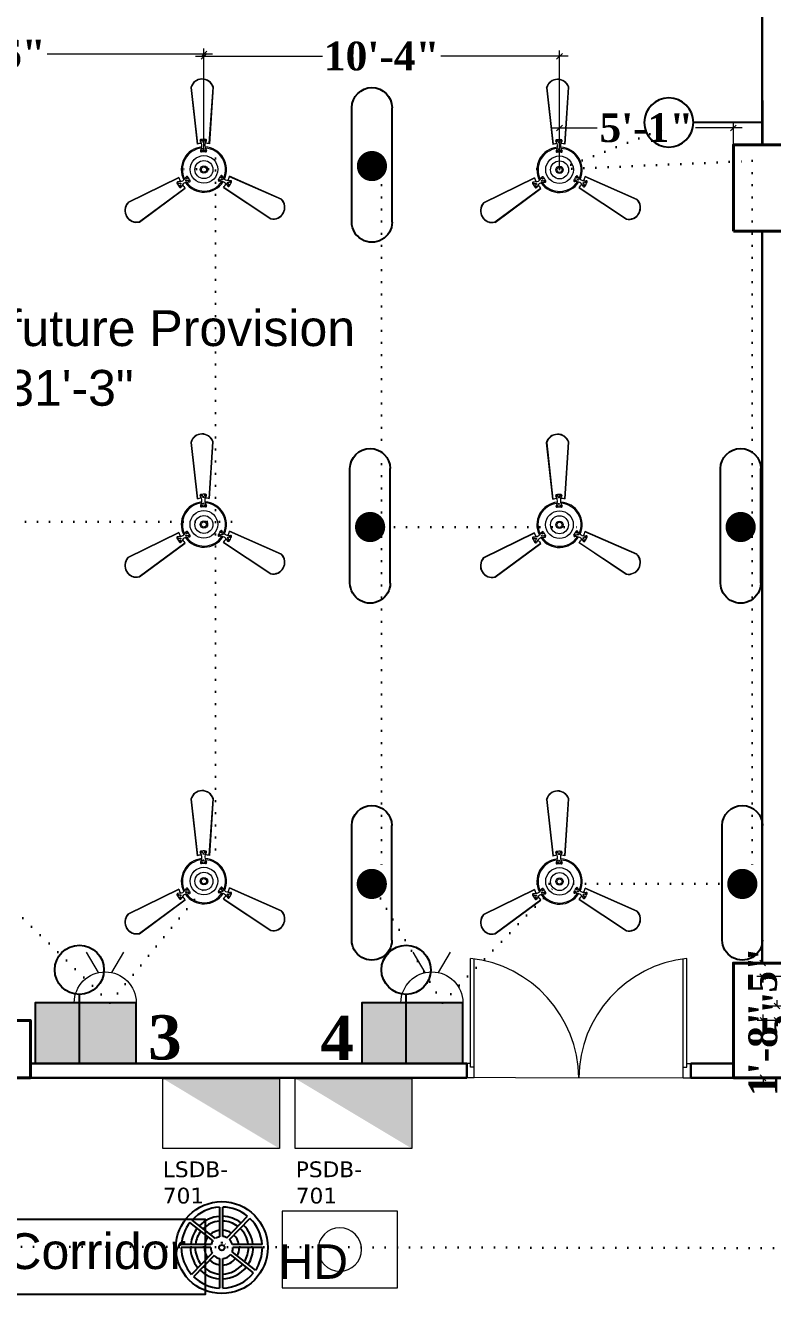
# Model space of a CAD drawing. Header units: inches. Extents: x -12 to 20935469, y -1604 to 24729220.
# Drawn here: x 20824515.2 to 20824775.3, y 24647863.6 to 24648312.6 of the extents above; entities that cross this region are included whole.
import ezdxf

# ---------------------------------------------------------------- set-up
doc = ezdxf.new("R2010")
doc.units = ezdxf.units.IN
doc.header["$LTSCALE"] = 0.03
doc.header["$MEASUREMENT"] = 0
doc.header["$PDMODE"] = 32
doc.header["$PDSIZE"] = 15
doc.linetypes.add('ACAD_ISO02W100', pattern=[15, 12, -3])
doc.linetypes.add('DOT', pattern=[0.25, 0, -0.25])
for name, color, linetype, lineweight in [('0-elect.fixture-3 fan', 200, 'Continuous', 20), ('2', 7, 'Continuous', 9), ('CL BOX', 90, 'ACAD_ISO02W100', 0), ('column', 1, 'Continuous', 40), ('Dimiention', 75, 'Continuous', 18), ('Door', 7, 'Continuous', 18), ('E-CF', 4, 'Continuous', 30), ('line', 7, 'Continuous', 9), ('Main Wall', 7, 'Continuous', 30), ('TU TEXT', 251, 'Continuous', 13), ('wind.', 150, 'Continuous', 20)]:
    doc.layers.add(name, color=color, linetype=linetype, lineweight=lineweight)
for name, color, linetype in [('DIM TEXT 2025', 7, 'Continuous'), ('H', 154, 'Continuous'), ('heat detactor', 8, 'Continuous'), ('SB TEXT', 215, 'DOT'), ('TEXT', 7, 'Continuous'), ('w', 188, 'DOT')]:
    doc.layers.add(name, color=color, linetype=linetype)
doc.styles.add('2', font='swisscl.ttf')
doc.styles.add('RomanS', font='arial.ttf', dxfattribs={"height": 12})
doc.styles.get("Standard").update_dxf_attribs({"font": 'timesbd.ttf'})
doc.dimstyles.new('arch grid', dxfattribs={"dimtxt": 250, "dimasz": 100, "dimexe": 10, "dimexo": 10, "dimgap": 0.09, "dimtad": 0, "dimdec": 0, "dimzin": 0, "dimdsep": 46, "dimtxsty": 'Standard', "dimblk": 'DOT', "dimcen": 50, "dimdle": 50, "dimclrd": 256, "dimclre": 256, "dimadec": 0, "dimazin": 0, "dimtfac": 1, "dimtdec": 0, "dimtofl": 0, "dimtmove": 0, "dimatfit": 3, "dimldrblk": 'DOT', "dimfxl": 200, "dimfxlon": 1, "dimtolj": 1, "dimtzin": 0, "dimlwd": -1, "dimlwe": -1, "dimarcsym": 1})
doc.dimstyles.new('Standard 8', dxfattribs={"dimtxt": 7, "dimasz": 2, "dimexe": 2, "dimexo": 2, "dimgap": 2, "dimtad": 0, "dimdec": 0, "dimzin": 3, "dimdsep": 46, "dimlunit": 4, "dimtxsty": 'Standard', "dimblk": 'OBLIQUE', "dimcen": 3, "dimdle": 3, "dimclrd": 256, "dimclre": 256, "dimclrt": 256, "dimadec": 0, "dimazin": 0, "dimtfac": 1, "dimtdec": 0, "dimtix": 1, "dimtofl": 0, "dimtmove": 0, "dimatfit": 0, "dimldrblk": 'OBLIQUE', "dimfxl": 1, "dimtolj": 1, "dimtzin": 0, "dimlwd": -1, "dimlwe": -1, "dimarcsym": 0})

# ---------------------------------------------------------------- blocks, each defined once
blk = doc.blocks.new('E-CF')
at = {"layer": '0-elect.fixture-3 fan', "color": 230, "linetype": 'ByBlock', "lineweight": 13, "ltscale": 5}
for p, q in [((-1.45, 6.53), (-2.38, 20.87)), ((-1.35, 6.55), (-2.29, 20.85)), ((3.24, 20.73), (1.65, 6.48)), ((3.34, 20.73), (1.74, 6.45)), ((-19.63, -7.46), (-6.46, -1.71)), ((-19.57, -7.54), (-6.43, -1.8)), ((6.34, -2.1), (19.2, -8.44)), ((6.37, -2.01), (19.25, -8.36)), ((-4.99, -4.44), (-16.92, -12.4)), ((-4.93, -4.51), (-16.88, -12.49)), ((16.28, -13.26), (4.71, -4.73)), ((16.32, -13.17), (4.78, -4.66))]:
    blk.add_line(p, q, dxfattribs=at)
at = {"layer": '0-elect.fixture-3 fan', "color": 232, "linetype": 'ByBlock', "lineweight": 13, "ltscale": 5}
for p, q in [((-0.33, 6.68), (-0.62, 7.28)), ((-0.29, 7.46), (-0.15, 7.2)), ((-0.02, 6.87), (0.23, 7.01)), ((0.48, 7.43), (0.62, 7.18)), ((0.63, 6.66), (0.96, 7.25)), ((-0.35, 5.43), (-0.66, 4.81)), ((-0.35, 4.97), (-0.22, 4.72)), ((0.04, 5.2), (0.29, 5.33)), ((0.42, 4.9), (0.56, 4.65)), ((0.6, 5.41), (0.87, 4.78)), ((-6.08, -2.77), (-6.75, -2.79)), ((-6.68, -3.29), (-6.53, -3.05)), ((-4.99, -2.18), (-4.57, -1.62)), ((-4.52, -2.55), (-4.76, -2.41)), ((-4.53, -3.01), (-3.84, -2.97)), ((-4.46, -2.08), (-4.31, -1.83)), ((-4.13, -2.78), (-3.98, -2.54)), ((4.38, -3.22), (3.69, -3.14)), ((4.03, -2.81), (3.74, -2.8)), ((4.47, -2.17), (4.18, -2.17)), ((4.47, -2.63), (4.47, -2.91)), ((4.87, -2.41), (4.49, -1.83)), ((5.94, -3.05), (6.61, -3.1)), ((-6.31, -3.97), (-6.16, -3.73)), ((-5.94, -3.44), (-6.18, -3.29)), ((-5.62, -3.61), (-6, -4.17)), ((5.44, -3.87), (5.79, -4.45)), ((6.19, -4.13), (5.9, -4.12)), ((5.95, -3.42), (5.94, -3.7)), ((6.6, -3.47), (6.31, -3.46))]:
    blk.add_line(p, q, dxfattribs=at)
at = {"layer": '0-elect.fixture-3 fan', "color": 5, "lineweight": 13}
blk.add_line((0, 0), (0, 0), dxfattribs=at)
at = {"layer": '0-elect.fixture-3 fan', "color": 230, "linetype": 'ByBlock', "lineweight": 13, "ltscale": 5, "extrusion": (0, 0, -1)}
for centre, major_axis, start_param, end_param in [((0.46, 19.91), (-2.12, 2.12), 5.823867, 8.359631), ((0.46, 19.91), (-2.05, 2.05), 5.830329, 8.353169), ((0, 0), (4.72, 4.72), -1.003222, -0.833722), ((0, 0), (4.72, 4.72), -0.690743, -0.521244), ((0, 0), (-4.05, 4.05), 5.068563, 7.021343), ((0, 0), (-3.85, 3.85), 5.085186, 7.003917), ((0, 0), (-4.05, 4.05), 0.879773, 2.832553), ((0, 0), (-3.85, 3.85), 0.896396, 2.815126), ((0, 0), (-4.72, 4.72), 5.068843, 5.238343), ((0, 0), (4.05, 4.05), 1.403372, 3.356151), ((0, 0), (-3.85, 3.85), 2.990791, 4.909522), ((0, 0), (-4.72, 4.72), 2.66197, 2.831469), ((0, 0), (4.72, 4.72), 3.185569, 3.355068), ((0, 0), (4.72, 4.72), 1.403652, 1.573151), ((-17.47, -9.55), (-2.12, 2.12), 3.729471, 6.265236), ((-17.47, -9.55), (-2.05, 2.05), 3.735934, 6.258773), ((17, -10.35), (-2.12, 2.12), 1.635076, 4.170841), ((17, -10.35), (2.05, 2.05), 0.070743, 2.593582)]:
    blk.add_ellipse(centre, major_axis=major_axis, ratio=1, start_param=start_param, end_param=end_param, dxfattribs=at)
at = {"layer": '0-elect.fixture-3 fan', "color": 232, "linetype": 'ByBlock', "lineweight": 13, "ltscale": 5, "extrusion": (0, 0, -1)}
for centre, major_axis, start_param, end_param in [((-0.41, 7.39), (-0.169, 0.169), 5.038692, 7.013305), ((0, 0), (5.4, 5.4), -0.840677, -0.683789), ((-0.22, 7.33), (0.101, 0.101), 3.926991, 10.210176), ((-2.18, 6.1), (-1.37, 1.37), 2.052913, 2.705807), ((0.11, 6.94), (0.101, 0.101), 3.926991, 10.210176), ((0.55, 7.31), (0.101, 0.101), 3.926991, 10.210176), ((2.58, 5.99), (1.46, 1.46), 3.643048, 4.257264), ((0.75, 7.36), (-0.169, 0.169), 0.887007, 2.86162), ((-0.44, 4.71), (0.169, 0.169), 2.26283, 4.381754), ((-0.28, 4.84), (0.101, 0.101), 3.926991, 10.210176), ((0, 0), (3.17, 3.17), -0.878763, -0.645703), ((0.17, 5.27), (0.101, 0.101), 3.926991, 10.210176), ((0.49, 4.78), (0.101, 0.101), 3.926991, 10.210176), ((0.66, 4.68), (0.169, 0.169), 0.376965, 2.49589), ((-6.75, -3.02), (0.169, 0.169), 3.505001, 5.479614), ((0, 0), (-5.4, 5.4), 4.91891, 5.075797), ((-6.6, -3.17), (0.101, 0.101), 3.926991, 10.210176), ((-6.06, -3.36), (0.101, 0.101), 3.926991, 10.210176), ((-6.47, -0.75), (1.46, 1.46), 1.548653, 2.162869), ((-4.19, -4.93), (-1.37, 1.37), 6.241703, 6.894597), ((-4.64, -2.48), (-0.101, 0.101), 5.497787, 11.780972), ((-4.38, -1.76), (-0.169, 0.169), 6.136552, 8.255476), ((-4.38, -1.96), (-0.101, 0.101), 5.497787, 11.780972), ((-4.05, -2.66), (0.101, 0.101), 3.926991, 10.210176), ((0, 0), (-3.17, 3.17), 4.880824, 5.113884), ((-3.86, -2.73), (0.169, 0.169), 0.168435, 2.287359), ((3.72, -2.9), (0.169, 0.169), 2.471361, 4.590285), ((0, 0), (-3.17, 3.17), 2.786429, 3.019489), ((3.89, -2.81), (0.101, 0.101), 3.926991, 10.210176), ((4.29, -1.97), (-0.169, 0.169), 5.928021, 8.046946), ((4.33, -2.17), (0.101, 0.101), 3.926991, 10.210176), ((4.47, -2.77), (0.101, 0.101), 3.926991, 10.210176), ((3.89, -5.22), (-1.46, 1.46), 1.025054, 1.63927), ((6.36, -1.16), (1.37, 1.37), 2.576511, 3.229406), ((6.6, -3.33), (-0.169, 0.169), 0.849902, 2.824515), ((-6.19, -4.04), (0.169, 0.169), 1.373501, 3.348114), ((-6.24, -3.85), (0.101, 0.101), 3.926991, 10.210176), ((6, -4.32), (-0.169, 0.169), 2.981402, 4.956015), ((5.95, -3.56), (-0.101, 0.101), 5.497787, 11.780972), ((6.05, -4.13), (0.101, 0.101), 3.926991, 10.210176), ((0, 0), (-5.4, 5.4), 2.824515, 2.981402), ((6.45, -3.47), (-0.101, 0.101), 5.497787, 11.780972)]:
    blk.add_ellipse(centre, major_axis=major_axis, ratio=1, start_param=start_param, end_param=end_param, dxfattribs=at)
at = {"layer": '0-elect.fixture-3 fan', "linetype": 'ByBlock', "lineweight": 13, "ltscale": 5, "extrusion": (0, 0, -1)}
blk.add_ellipse((0.01, 0.03), major_axis=(-2.47, 2.47), ratio=1, start_param=5.497787, end_param=11.780972, dxfattribs=at)
at = {"layer": '0-elect.fixture-3 fan', "color": 200, "linetype": 'ByBlock', "lineweight": 13, "ltscale": 5, "extrusion": (0, 0, -1)}
blk.add_ellipse((0, 0), major_axis=(-1.61, 1.61), ratio=1, start_param=5.497787, end_param=11.780972, dxfattribs=at)
at = {"layer": '0-elect.fixture-3 fan', "color": 190, "linetype": 'ByBlock', "lineweight": 13, "ltscale": 5, "extrusion": (0, 0, -1)}
for major_axis, start_param, end_param in [((0.666, 0.666), 3.926991, 10.210176), ((-0.461, 0.461), 5.497787, 11.780972)]:
    blk.add_ellipse((0, 0), major_axis=major_axis, ratio=1, start_param=start_param, end_param=end_param, dxfattribs=at)
blk = doc.blocks.new('FDDF')
at = {"layer": 'line', "color": 6, "linetype": 'Continuous', "lineweight": 25, "ltscale": 50}
for p, q in [((7351582.6, 3307777.3), (7351582.6, 3307351.8)), ((7351732.3, 3307777.3), (7351732.3, 3307351.8))]:
    blk.add_line(p, q, dxfattribs=at)
at = {"layer": 'line', "color": 6, "linetype": 'Continuous', "lineweight": 40, "ltscale": 50, "const_width": 56.1}
blk.add_lwpolyline([(7351657.4, 3307596.9, 1), (7351657.4, 3307540.8, 1)], format="xyb", close=True, dxfattribs=at)
at = {"layer": 'line', "color": 6, "linetype": 'Continuous', "lineweight": 25, "ltscale": 50}
for centre, start, end in [((7351657.4, 3307777.3), 0, 180), ((7351657.4, 3307351.8), 180, 0)]:
    blk.add_arc(centre, 74.8, start, end, dxfattribs=at)
blk = doc.blocks.new('_Oblique')
at = {"color": 0, "linetype": 'ByBlock', "lineweight": -2}
blk.add_line((-0.5, -0.5), (0.5, 0.5), dxfattribs=at)
blk = doc.blocks.new('*D108')
at = {"layer": 'Defpoints', "color": 0, "transparency": 16777216}
for p in [(20824577.32, 24648302.72), (20824426.84, 24648268.79), (20824577.32, 24648268.79)]:
    blk.add_point(p, dxfattribs=at)
at = {"layer": 'DIM TEXT 2025', "lineweight": 0, "transparency": 16777216}
for p, q in [((20824426.84, 24648268.79), (20824426.84, 24648304.72)), ((20824577.32, 24648268.79), (20824577.32, 24648304.72)), ((20824423.84, 24648302.72), (20824481.5, 24648302.72)), ((20824580.32, 24648302.72), (20824522.66, 24648302.72))]:
    blk.add_line(p, q, dxfattribs=at)
at = {"layer": 'DIM TEXT 2025', "lineweight": 0, "transparency": 16777216, "xscale": 2, "yscale": 2, "zscale": 2, "rotation": 180}
blk.add_blockref('_Oblique', (20824426.84, 24648302.72), dxfattribs=at)
at = {"layer": 'DIM TEXT 2025', "lineweight": 0, "transparency": 16777216, "xscale": 2, "yscale": 2, "zscale": 2}
blk.add_blockref('_Oblique', (20824577.32, 24648302.72), dxfattribs=at)
at = {"layer": 'DIM TEXT 2025', "lineweight": 0, "transparency": 16777216, "insert": (20824502.08, 24648302.72), "char_height": 10, "attachment_point": 5}
blk.add_mtext('\\A1;12\'-6"', dxfattribs=at)
blk = doc.blocks.new('*D109')
at = {"layer": 'Defpoints', "color": 0, "transparency": 16777216}
for p in [(20824701.17, 24648301.98), (20824577.32, 24648268.79), (20824701.17, 24648262.42)]:
    blk.add_point(p, dxfattribs=at)
at = {"layer": 'DIM TEXT 2025', "lineweight": 0, "transparency": 16777216}
for p, q in [((20824577.32, 24648268.79), (20824577.32, 24648303.98)), ((20824701.17, 24648262.42), (20824701.17, 24648303.98)), ((20824574.32, 24648301.98), (20824618.67, 24648301.98)), ((20824704.17, 24648301.98), (20824659.82, 24648301.98))]:
    blk.add_line(p, q, dxfattribs=at)
at = {"layer": 'DIM TEXT 2025', "lineweight": 0, "transparency": 16777216, "xscale": 2, "yscale": 2, "zscale": 2, "rotation": 180}
blk.add_blockref('_Oblique', (20824577.32, 24648301.98), dxfattribs=at)
at = {"layer": 'DIM TEXT 2025', "lineweight": 0, "transparency": 16777216, "xscale": 2, "yscale": 2, "zscale": 2}
blk.add_blockref('_Oblique', (20824701.17, 24648301.98), dxfattribs=at)
at = {"layer": 'DIM TEXT 2025', "lineweight": 0, "transparency": 16777216, "insert": (20824639.25, 24648301.98), "char_height": 10, "attachment_point": 5}
blk.add_mtext('\\A1;10\'-4"', dxfattribs=at)
blk = doc.blocks.new('*D110')
at = {"layer": 'Defpoints', "color": 0, "transparency": 16777216}
for p in [(20824761.75, 24648277), (20824701.17, 24648268.72), (20824761.75, 24648268.72)]:
    blk.add_point(p, dxfattribs=at)
at = {"layer": 'DIM TEXT 2025', "lineweight": 0, "transparency": 16777216}
for p, q in [((20824698.17, 24648277), (20824714.34, 24648277)), ((20824701.17, 24648268.72), (20824701.17, 24648279)), ((20824764.75, 24648277), (20824748.58, 24648277)), ((20824761.75, 24648268.72), (20824761.75, 24648279))]:
    blk.add_line(p, q, dxfattribs=at)
at = {"layer": 'DIM TEXT 2025', "lineweight": 0, "transparency": 16777216, "xscale": 2, "yscale": 2, "zscale": 2, "rotation": 180}
blk.add_blockref('_Oblique', (20824701.17, 24648277), dxfattribs=at)
at = {"layer": 'DIM TEXT 2025', "lineweight": 0, "transparency": 16777216, "xscale": 2, "yscale": 2, "zscale": 2}
blk.add_blockref('_Oblique', (20824761.75, 24648277), dxfattribs=at)
at = {"layer": 'DIM TEXT 2025', "lineweight": 0, "transparency": 16777216, "insert": (20824731.46, 24648277), "char_height": 10, "attachment_point": 5}
blk.add_mtext('\\A1;5\'-1"', dxfattribs=at)
blk = doc.blocks.new('*D65')
at = {"layer": 'Defpoints', "color": 0, "transparency": 16777216}
for p in [(20824781.75, 24647986.02), (20824771.96, 24647981.28), (20824781.75, 24647981.28)]:
    blk.add_point(p, dxfattribs=at)
at = {"layer": 'DIM TEXT 2025', "lineweight": 0, "transparency": 16777216}
for p, q in [((20824781.75, 24647986.02), (20824769.96, 24647986.02)), ((20824771.96, 24647986.02), (20824771.96, 24647988.02)), ((20824781.75, 24647981.28), (20824769.96, 24647981.28)), ((20824771.96, 24647981.28), (20824771.96, 24647979.28))]:
    blk.add_line(p, q, dxfattribs=at)
at = {"layer": 'DIM TEXT 2025', "lineweight": 0, "transparency": 16777216, "xscale": 2, "yscale": 2, "zscale": 2}
for p, rotation in [((20824771.96, 24647986.02), 270), ((20824771.96, 24647981.28), 90)]:
    blk.add_blockref('_Oblique', p, dxfattribs=dict(at, rotation=rotation))
at = {"layer": 'DIM TEXT 2025', "lineweight": 0, "transparency": 16777216, "insert": (20824771.96, 24647983.65), "char_height": 10, "attachment_point": 5, "rotation": 90}
blk.add_mtext('\\A1;5"', dxfattribs=at)
blk = doc.blocks.new('*D66')
at = {"layer": 'Defpoints', "color": 0, "transparency": 16777216}
for p in [(20824781.75, 24647971.02), (20824776.96, 24647966.02), (20824781.75, 24647966.02)]:
    blk.add_point(p, dxfattribs=at)
at = {"layer": 'DIM TEXT 2025', "lineweight": 0, "transparency": 16777216}
for p, q in [((20824781.75, 24647971.02), (20824774.96, 24647971.02)), ((20824776.96, 24647971.02), (20824776.96, 24647973.02)), ((20824781.75, 24647966.02), (20824774.96, 24647966.02)), ((20824776.96, 24647966.02), (20824776.96, 24647964.02))]:
    blk.add_line(p, q, dxfattribs=at)
at = {"layer": 'DIM TEXT 2025', "lineweight": 0, "transparency": 16777216, "xscale": 2, "yscale": 2, "zscale": 2}
for p, rotation in [((20824776.96, 24647971.02), 270), ((20824776.96, 24647966.02), 90)]:
    blk.add_blockref('_Oblique', p, dxfattribs=dict(at, rotation=rotation))
at = {"layer": 'DIM TEXT 2025', "lineweight": 0, "transparency": 16777216, "insert": (20824776.96, 24647968.52), "char_height": 10, "attachment_point": 5, "rotation": 90}
blk.add_mtext('\\A1;5"', dxfattribs=at)
blk = doc.blocks.new('*D67')
at = {"layer": 'Defpoints', "color": 0, "transparency": 16777216}
for p in [(20824781.75, 24647966.02), (20824772.07, 24647946.02), (20824781.75, 24647946.02)]:
    blk.add_point(p, dxfattribs=at)
at = {"layer": 'DIM TEXT 2025', "lineweight": 0, "transparency": 16777216}
for p, q in [((20824772.07, 24647966.02), (20824772.07, 24647968.02)), ((20824781.75, 24647966.02), (20824770.07, 24647966.02)), ((20824781.75, 24647946.02), (20824770.07, 24647946.02)), ((20824772.07, 24647946.02), (20824772.07, 24647944.02))]:
    blk.add_line(p, q, dxfattribs=at)
at = {"layer": 'DIM TEXT 2025', "lineweight": 0, "transparency": 16777216, "xscale": 2, "yscale": 2, "zscale": 2}
for p, rotation in [((20824772.07, 24647966.02), 270), ((20824772.07, 24647946.02), 90)]:
    blk.add_blockref('_Oblique', p, dxfattribs=dict(at, rotation=rotation))
at = {"layer": 'DIM TEXT 2025', "lineweight": 0, "transparency": 16777216, "insert": (20824772.07, 24647956.02), "char_height": 10, "attachment_point": 5, "rotation": 90}
blk.add_mtext('\\A1;1\'-8"', dxfattribs=at)
blk = doc.blocks.new('bulb')
at = {"layer": 'line', "color": 4, "lineweight": 25, "ltscale": 50}
for p, q in [((20823168.7, 24658803.9), (20823168.7, 24658777.61)), ((20823168.7, 24658790.76), (20823209.88, 24658790.76))]:
    blk.add_line(p, q, dxfattribs=at)
blk.add_circle((20823224.56, 24658790.76), 14.68, dxfattribs=at)
blk = doc.blocks.new('fgftrfteter')
at = {"layer": 'Dimiention', "color": 4, "ltscale": 50}
for p, q in [((4580894.6, 2288122.5), (4580807.5, 2288269.4)), ((4580988.8, 2288122.5), (4581075.8, 2288269.4)), ((4580719.7, 2287905.6), (4581163.6, 2287905.6))]:
    blk.add_line(p, q, dxfattribs=at)
blk.add_arc((4580941.7, 2287905.6), 221.9, 0, 180, dxfattribs=at)
blk = doc.blocks.new('2PIN')
at = {"layer": 'H', "true_color": 0x000000, "transparency": 33554567}
h = blk.add_hatch(color=18, dxfattribs=at)
h.dxf.hatch_style = 1
h.paths.add_polyline_path([(20823026.99, 24658981.16), (20822972.29, 24658981.16), (20822972.29, 24658948.3), (20823026.99, 24658948.3)])
blk.add_lwpolyline([(20822972.29, 24658981.16), (20823026.99, 24658981.16), (20823026.99, 24658948.3), (20822972.29, 24658948.3)], close=True)
at = {"layer": '2', "color": 6, "lineweight": 25, "transparency": 33554648, "xscale": 0.07559514081214198, "yscale": 0.07559514081214198, "zscale": 0.07559514081214198}
blk.add_blockref('fgftrfteter', (20476692.14, 24486026.62), dxfattribs=at)
blk = doc.blocks.new('GGGFGFG')
at = {"layer": 'line', "color": 4, "ltscale": 50}
for p, q in [((7356688.2, 3293208.1), (7357003, 3293208.1)), ((7356688.2, 3292998.4), (7356688.2, 3293208.1)), ((7357003, 3293208.1), (7357003, 3292998.4)), ((7357003, 3292998.4), (7356688.2, 3292998.4))]:
    blk.add_line(p, q, dxfattribs=at)
blk.add_circle((7356845.6, 3293103.2), 59.6, dxfattribs=at)
blk = doc.blocks.new('U7TYT')
at = {"layer": 'Dimiention', "ltscale": 50, "transparency": 33554590}
h = blk.add_hatch(color=253, dxfattribs=at)
h.dxf.hatch_style = 1
h.paths.add_polyline_path([(7347319.5, 3290479.6), (7346977, 3290273.9), (7347319.5, 3290273.9)])
at = {"layer": 'Dimiention', "color": 4, "ltscale": 50}
blk.add_lwpolyline([(7347319.5, 3290273.9), (7347319.5, 3290479.6), (7346977, 3290479.6), (7346977, 3290273.9)], close=True, dxfattribs=at)
blk = doc.blocks.new('heat detaCTOR')
for p, q in [((20826806.99, 24664335.71), (20826806.99, 24664325.41)), ((20826808.1, 24664325.48), (20826808.1, 24664335.73)), ((20826805.53, 24664324.77), (20826797.4, 24664331.19)), ((20826809.56, 24664325.06), (20826816.75, 24664332.51)), ((20826810.46, 24664324.4), (20826817.58, 24664331.78)), ((20826804.72, 24664323.99), (20826796.69, 24664330.35)), ((20826803.91, 24664321.62), (20826793.66, 24664321.62)), ((20826804.07, 24664322.73), (20826793.7, 24664322.73)), ((20826821.85, 24664322.73), (20826811.48, 24664322.73)), ((20826821.9, 24664321.62), (20826811.65, 24664321.62)), ((20826804.41, 24664319.72), (20826797.2, 24664312.27)), ((20826805.09, 24664318.84), (20826797.97, 24664311.46)), ((20826806.99, 24664317.83), (20826806.99, 24664307.52)), ((20826808.1, 24664307.5), (20826808.1, 24664317.77)), ((20826818.83, 24664312.83), (20826810.79, 24664319.19)), ((20826819.48, 24664313.72), (20826811.36, 24664320.16))]:
    blk.add_line(p, q)
at = {"layer": 'heat detactor'}
for radius in [16.02, 0.961]:
    blk.add_circle((20826807.78, 24664321.62), radius, dxfattribs=at)
at = {"layer": 'heat detactor', "ltscale": 50}
for radius, start, end in [(14.12, 93.1805, 137.2895), (14.12, 50.5228, 88.685), (9.26, 95.4082, 134.2403), (9.26, 53.6686, 87.7533), (14.12, 4.5205, 46.0244), (14.12, 141.7875, 175.4795), (9.26, 141.9072, 172.3309), (6.08, 97.3867, 131.5175), (6.08, 56.4828, 86.9346), (6.08, 10.4886, 45.9945), (9.26, 7.6691, 45.9996), (14.12, 179.9779, 221.5042), (9.26, 180, 218.3584), (6.08, 180, 215.5442), (6.08, 142.0004, 169.5114), (3.87, 180, 209.4431), (3.87, 142.2004, 163.3657), (3.87, 101.6639, 125.5893), (1.65, 78.6551, 101.3184), (3.87, 62.6166, 85.1763), (1.65, 42.0404, 45.9436), (3.87, 16.6343, 45.9836), (3.87, 337.7128, 0), (6.08, 331.7846, 0), (9.26, 329.0619, 0), (14.12, 326.0126, 0.0221), (6.08, 226.0325, 262.6133), (3.87, 226.0434, 258.3361), (3.87, 274.8237, 321.1017), (6.08, 273.0654, 321.3017), (9.26, 226.0274, 264.5918), (14.12, 271.315, 321.5146), (9.26, 272.2467, 321.395), (14.12, 226.0026, 266.8195)]:
    blk.add_arc((20826807.78, 24664321.62), radius, start, end, dxfattribs=at)
at = {"layer": 'heat detactor'}
for start, end in [(94.5899, 135.3638), (52.5077, 88.0926), (141.8685, 173.4939), (6.5061, 46.0017), (180, 219.5193), (327.9383, 0), (226.0253, 265.4101), (271.9074, 321.4336)]:
    blk.add_arc((20826807.78, 24664321.62), 10.91, start, end, dxfattribs=at)
at = {"insert": (20826827.55, 24664322.73), "char_height": 12, "attachment_point": 1, "style": 'RomanS'}
blk.add_mtext_dynamic_manual_height_columns('HD', width=23.193, gutter_width=60, heights=[0], dxfattribs=at)
blk = doc.blocks.new('*D363')
at = {"ltscale": 50, "transparency": 16777216}
for p, q in [((3479.24, 24649574.13), (3479.24, 24649400.75)), ((3479.42, 24649524.13), (3469.24, 24649524.13)), ((3479.42, 24649400.75), (3469.24, 24649400.75)), ((3479.24, 24649400.75), (3479.24, 8350.74))]:
    blk.add_line(p, q, dxfattribs=at)
at = {"layer": 'Defpoints', "color": 0, "ltscale": 50, "transparency": 16777216}
for p in [(20846678.15, 24649524.13), (3479.24, 24649400.75), (20846678.15, 24649400.75)]:
    blk.add_point(p, dxfattribs=at)
at = {"ltscale": 50, "transparency": 16777216, "xscale": 100, "yscale": 100, "zscale": 100}
for p, rotation in [((3479.24, 24649524.13), 90), ((3479.24, 24649400.75), 270)]:
    blk.add_blockref('_Oblique', p, dxfattribs=dict(at, rotation=rotation))
at = {"color": 0, "ltscale": 50, "transparency": 16777216, "insert": (3479.24, 3397.61), "char_height": 250, "attachment_point": 5, "rotation": 90}
blk.add_mtext('\\A1;{\\H8.57143x;300mm}', dxfattribs=at)
blk = doc.blocks.new('_Dot')
at = {"color": 0, "linetype": 'ByBlock', "lineweight": -2}
blk.add_line((-0.5, 0), (-1, 0), dxfattribs=at)
at = {"color": 0, "linetype": 'ByBlock', "const_width": 0.5}
blk.add_lwpolyline([(-0.25, 0, 1), (0.25, 0, 1)], format="xyb", close=True, dxfattribs=at)

msp = doc.modelspace()

# ---------------------------------------------------------------- linework, layer by layer
msp.add_lwpolyline([(20824427.1, 24647896.72), (20824577.69, 24647896.72), (20824577.69, 24647870.5), (20824427.1, 24647870.5)], close=True)
at = {"layer": 'column', "lineweight": 40, "ltscale": 20}
for points in [[(20824761.75, 24648241.06), (20824781.75, 24648241.06), (20824781.75, 24648271.06), (20824761.75, 24648271.06)], [(20824761.75, 24647946.02), (20824781.75, 24647946.02), (20824781.75, 24647986.02), (20824761.75, 24647986.02)], [(20824486.88, 24647966.02), (20824486.88, 24647946.02), (20824516.86, 24647946.02), (20824516.86, 24647966.02)]]:
    msp.add_lwpolyline(points, close=True, dxfattribs=at)
at = {"layer": 'Door'}
for p, q in [((20824670.17, 24647949.74), (20824670.17, 24647987.62)), ((20824671.47, 24647946.02), (20824671.47, 24647987.6)), ((20824744.27, 24647946.02), (20824744.27, 24647987.6)), ((20824745.57, 24647949.74), (20824745.57, 24647987.62)), ((20824670.17, 24647951.04), (20824668.87, 24647951.04)), ((20824671.47, 24647949.74), (20824670.17, 24647949.74)), ((20824744.27, 24647949.74), (20824745.57, 24647949.74)), ((20824745.57, 24647951.04), (20824746.87, 24647951.04)), ((20824671.47, 24647946.02), (20824668.87, 24647946.02)), ((20824744.27, 24647946.02), (20824746.87, 24647946.02))]:
    msp.add_line(p, q, dxfattribs=at)
for centre, start, end in [((20824665.59, 24647945.59), 0.5906, 83.7783), ((20824750.15, 24647945.59), 96.2217, 179.4094)]:
    msp.add_arc(centre, 42.28, start, end, dxfattribs=at)
at = {"layer": 'Main Wall', "lineweight": 30}
for p, q in [((20824771.75, 24648271.06), (20824771.75, 24648335.91)), ((20824771.75, 24648289.91), (20824771.76, 24648289.91)), ((20824771.75, 24648283.91), (20824771.76, 24648283.91)), ((20824771.75, 24647986.02), (20824771.75, 24648241.06)), ((20824516.86, 24647951.02), (20824668.87, 24647951.02)), ((20824668.87, 24647951.02), (20824668.87, 24647946.02)), ((20824516.86, 24647946.02), (20824668.87, 24647946.02))]:
    msp.add_line(p, q, dxfattribs=at)
msp.add_lwpolyline([(20824746.87, 24647951.04), (20824761.87, 24647951.04), (20824761.87, 24647946.02), (20824746.87, 24647946.02)], close=True, dxfattribs=at)
at = {"layer": 'w', "linetype": 'DOT', "lineweight": 30, "ltscale": 550, "transparency": 33554661}
for p, q in [((20824701.19, 24648262.58), (20824738.28, 24648277)), ((20824578.91, 24648262.58), (20824569.43, 24648262.58)), ((20824581.32, 24648266.35), (20824581.32, 24648018.18)), ((20824635.84, 24648263.71), (20824642.85, 24648263.59)), ((20824639.22, 24648265.47), (20824639.22, 24648017.29)), ((20824693.3, 24648262.72), (20824701.19, 24648262.58)), ((20824701.19, 24648262.58), (20824768.3, 24648265.47)), ((20824768.3, 24648265.47), (20824768.3, 24648017.29)), ((20824586.93, 24648139.73), (20824494.87, 24648139.73)), ((20824635.2, 24648137.93), (20824709.03, 24648137.93)), ((20824757.27, 24648137.93), (20824764.28, 24648137.93)), ((20824544.56, 24647972.15), (20824501.1, 24648014.38)), ((20824544.56, 24647972.15), (20824578.6, 24648013.57)), ((20824660.37, 24647972.15), (20824635.79, 24648013.57)), ((20824660.37, 24647972.15), (20824701.19, 24648014.42)), ((20824693.34, 24648013.57), (20824767.49, 24648013.57)), ((20824192.63, 24647887.77), (20825039.72, 24647886.17))]:
    msp.add_line(p, q, dxfattribs=at)
at = {"layer": 'wind.', "lineweight": 5}
msp.add_lwpolyline([(20824137.87, 24647826.02), (20824137.87, 24647946.34), (20824959.72, 24647946.02), (20824959.72, 24648260.89), (20825139.37, 24648261.06), (20825139.37, 24647946.02), (20825973.25, 24647946.02), (20825973.25, 24647826.02), (20825262.5, 24647826.02), (20825262.5, 24647684.87), (20824959.72, 24647684.87), (20824959.72, 24647826.01)], close=True, dxfattribs=at)

# ---------------------------------------------------------------- block references
at = {"transparency": 33554457, "xscale": -0.5837749611745884, "yscale": 0.5837749611745884, "zscale": 0.5837749611745884}
msp.add_blockref('bulb', (32980816.37, 10253094.24), dxfattribs=at)
for name, p, xscale, yscale, zscale, rotation in [('2PIN', (34213075.02, 8793016.98), -0.6429687876420657, 0.6429687876420657, 0.6429687876420657, 2.205941029842506e-07), ('bulb', (35219718.55, 12491906.53), 0.5837749611745884, 0.5837749611745884, 0.5837749611745884, 90.00000004090228), ('2PIN', (34213188.82, 8793016.98), -0.6429687876420657, 0.6429687876420657, 0.6429687876420657, 2.205941029842506e-07), ('bulb', (35219832.36, 12491906.53), 0.5837749611745884, 0.5837749611745884, 0.5837749611745884, 90.00000004090228)]:
    msp.add_blockref(name, p, dxfattribs=dict(xscale=xscale, yscale=yscale, zscale=zscale, rotation=rotation))
at = {"layer": 'CL BOX', "color": 5, "transparency": 33554457, "xscale": -0.127552882082143, "yscale": 0.127552882082143, "zscale": 0.127552882082143, "rotation": 359.9998993550784}
msp.add_blockref('GGGFGFG', (21763010.75, 24227839.72), dxfattribs=at)
at = {"layer": 'E-CF', "xscale": -1.378879578969062, "yscale": 1.378879578969062, "zscale": 1.378879578969062}
for p in [(20824577.32, 24648262.49), (20824701.19, 24648262.38), (20824577.3, 24648138.81), (20824701.17, 24648138.71), (20824577.32, 24648014.52), (20824701.19, 24648014.41)]:
    msp.add_blockref('E-CF', p, dxfattribs=at)
at = {"layer": 'heat detactor'}
msp.add_blockref('heat detaCTOR', (-2224.24, -16434.76), dxfattribs=at)
at = {"layer": 'line', "color": 5}
for name, p, xscale, yscale, zscale, rotation in [('FDDF', (20135810.04, 24958171.88), -0.09369666655797602, 0.09369666655797602, 0.09369666655797602, 179.9999999896241), ('FDDF', (20135809.4, 24958046.11), -0.09369666655797602, 0.09369666655797602, 0.09369666655797602, 179.9999999896241), ('FDDF', (20135938.49, 24958046.11), -0.09369666655797602, 0.09369666655797602, 0.09369666655797602, 179.9999999896241), ('FDDF', (20135809.99, 24957921.74), -0.09369666655797602, 0.09369666655797602, 0.09369666655797602, 179.9999999896241), ('FDDF', (20135939.07, 24957921.74), -0.09369666655797602, 0.09369666655797602, 0.09369666655797602, 179.9999999896241), ('U7TYT', (19953675.78, 25037985.51), -0.1185378862922786, 0.1185378862922786, 0.1185378862922786, 179.9988390966592), ('U7TYT', (19953721.92, 25037985.51), -0.1185378862922786, 0.1185378862922786, 0.1185378862922786, 179.9988390966592)]:
    msp.add_blockref(name, p, dxfattribs=dict(at, xscale=xscale, yscale=yscale, zscale=zscale, rotation=rotation))

# ---------------------------------------------------------------- texts
at = {"layer": 'SB TEXT', "char_height": 15.435, "width": 227.4581, "attachment_point": 8, "rotation": 0}
for s, insert in [('\\A1;3', (20824563.7, 24647952.17)), ('\\A1;4', (20824623.7, 24647952.17))]:
    msp.add_mtext(s, dxfattribs=dict(at, insert=insert))
at = {"layer": 'TEXT', "color": 30, "lineweight": 5, "ltscale": 20, "char_height": 12.4758, "attachment_point": 2, "style": '2'}
for s, width, gutter_width, insert in [('\\pxsm1;{\\fArial|b0|i0|c0|p34;\\C0;Class Room For future Provision\\P44\'-2"x31\'-3"}', 289.4828, 0.5, (20824504.08, 24648213.46)), ("\\pxsm1,qc;{\\fArial|b0|i0|c0|p34;\\C0;10' Wide Corridor}", 227.8899, 0.75, (20824503.57, 24647891.85))]:
    msp.add_mtext_dynamic_manual_height_columns(s, width=width, gutter_width=gutter_width, heights=[0], dxfattribs=dict(at, insert=insert))
at = {"layer": 'TU TEXT', "color": 5, "ltscale": 50, "char_height": 5, "attachment_point": 1}
for s, insert in [('{\\fVerdana|b0|i0|c0|p34;\\H1.1x;\\C256;LSDB-\\P701}', (20824562.99, 24647916.89)), ('{\\fVerdana|b0|i0|c0|p34;\\H1.1x;\\C256;PSDB-\\P701}', (20824609.3, 24647916.89))]:
    msp.add_mtext_dynamic_manual_height_columns(s, width=10.0383, gutter_width=0.0112, heights=[0], dxfattribs=dict(at, insert=insert))

# ---------------------------------------------------------------- dimensions: what is measured, and where the dimension line sits
at = {"ltscale": 50}
dim = msp.add_linear_dim(base=(3479.24, 24649400.75), p1=(20846678.15, 24649524.13), p2=(20846678.15, 24649400.75), angle=90, text='{\\H8.57143x;300mm}', dimstyle='arch grid', override={"dimblk1": 'Oblique', "dimblk2": 'Oblique', "dimsah": 1, "dimfxl": 0.18}, dxfattribs=at)
dim.commit()
dim.dimension.update_dxf_attribs({"geometry": '*D363', "text_midpoint": (3479.24, 3397.61), "dimtype": 160})
at = {"layer": 'DIM TEXT 2025', "lineweight": 0}
for base, p1, p2, picture, middle in [((20824577.32, 24648302.72), (20824426.84, 24648268.79), (20824577.32, 24648268.79), '*D108', (20824502.08, 24648302.72)), ((20824701.17, 24648301.98), (20824577.32, 24648268.79), (20824701.17, 24648262.42), '*D109', (20824639.25, 24648301.98)), ((20824761.75, 24648277), (20824701.17, 24648268.72), (20824761.75, 24648268.72), '*D110', (20824731.46, 24648277))]:
    dim = msp.add_linear_dim(base=base, p1=p1, p2=p2, dimstyle='Standard 8', override={"dimtxt": 10, "dimexo": 0, "dimlwd": 0, "dimlwe": 0}, dxfattribs=at)
    dim.commit()
    dim.dimension.update_dxf_attribs({"geometry": picture, "text_midpoint": middle})
for base, p1, p2, picture, middle in [((20824771.96, 24647981.28), (20824781.75, 24647986.02), (20824781.75, 24647981.28), '*D65', (20824771.96, 24647983.65)), ((20824776.96, 24647966.02), (20824781.75, 24647971.02), (20824781.75, 24647966.02), '*D66', (20824776.96, 24647968.52)), ((20824772.07, 24647946.02), (20824781.75, 24647966.02), (20824781.75, 24647946.02), '*D67', (20824772.07, 24647956.02))]:
    dim = msp.add_linear_dim(base=base, p1=p1, p2=p2, angle=90, dimstyle='Standard 8', override={"dimtxt": 10, "dimexo": 0, "dimlwd": 0, "dimlwe": 0}, dxfattribs=at)
    dim.commit()
    dim.dimension.update_dxf_attribs({"geometry": picture, "text_midpoint": middle})

doc.saveas('drawing.dxf')
